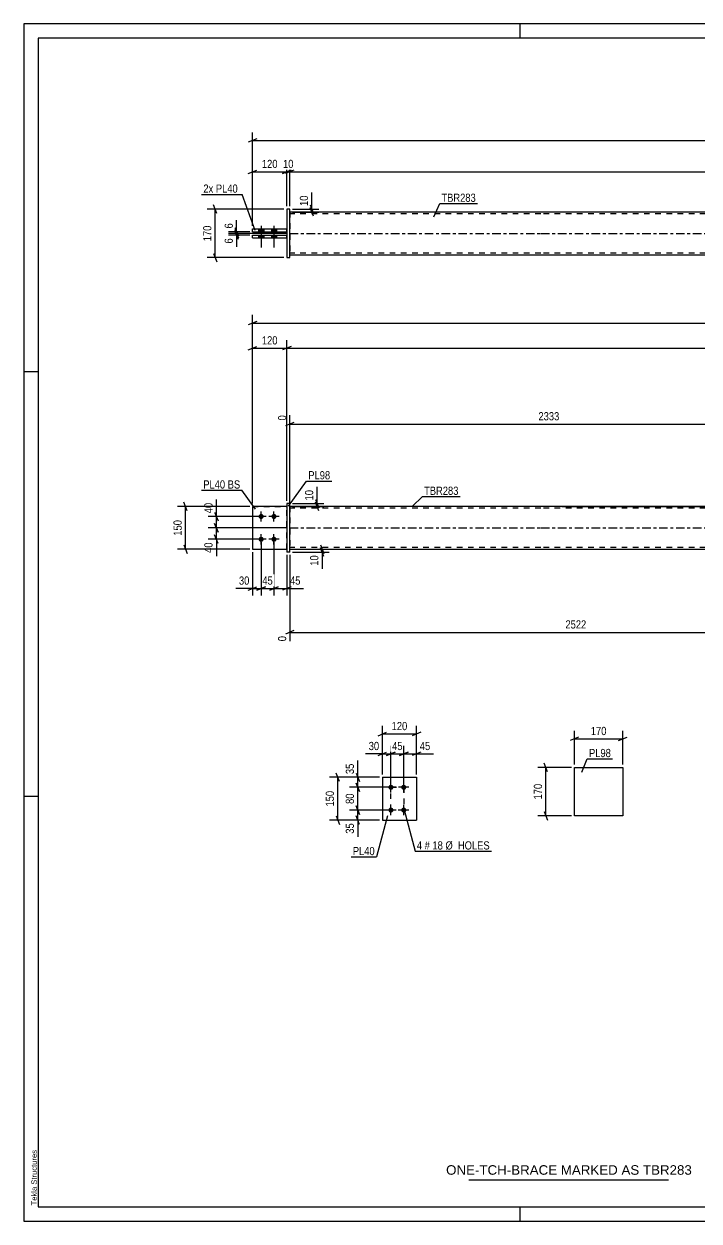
# Model space of a CAD drawing. Header units: millimetres. Extents: x 0 to 594, y 0 to 420.
# Drawn here: x 0 to 236.7, y 0 to 420 of the extents above; entities that cross this region are included whole.
import ezdxf

# ---------------------------------------------------------------- set-up
doc = ezdxf.new("R2010")
doc.units = ezdxf.units.MM
doc.linetypes.add('DXK_LINE_DOT2', pattern=[3.9198, 1.9599, -1.9599])
doc.linetypes.add('DXK_LINE_DOT3', pattern=[5.9187, 2.979, -0.9799, 0.9799, -0.9799])
doc.styles.add('Arial', font='ARIAL.TTF', dxfattribs={"height": 0.2})
doc.styles.add('Arial Narrow', font='ARIALN.TTF', dxfattribs={"height": 0.2})

# ---------------------------------------------------------------- blocks, each defined once
blk = doc.blocks.new('Unknown-580575777-1131')
at = {"color": 5, "linetype": 'Continuous'}
for p, q in [((594, 420), (0, 420)), ((0, 420), (0, 0)), ((174, 415), (174, 420)), ((589, 415), (5, 415)), ((5, 415), (5, 5)), ((5, 298), (0, 298)), ((5, 149), (0, 149)), ((5, 5), (589, 5)), ((174, 0), (174, 5)), ((0, 0), (594, 0))]:
    blk.add_line(p, q, dxfattribs=at)
at = {"color": 174, "linetype": 'Continuous', "style": 'Arial'}
blk.add_text('Tekla Structures', height=1.9102, rotation=90, dxfattribs=at).set_placement((4.5, 5.5))
blk = doc.blocks.new('Bolt-580575777-2195 - 2156')
at = {"linetype": 'Continuous'}
for points in [[(128.65, 151.28, -1), (128.65, 153.08, -1)], [(133.15, 151.28, -1), (133.15, 153.08, -1)], [(128.65, 143.28, -1), (128.65, 145.08, -1)], [(133.15, 143.28, -1), (133.15, 145.08, -1)]]:
    blk.add_hatch(color=1, dxfattribs=at).paths.add_polyline_path(points)
at = {"color": 1, "linetype": 'Continuous'}
for p, q in [((130.45, 152.18), (126.85, 152.18)), ((128.65, 150.38), (128.65, 153.98)), ((134.95, 152.18), (131.35, 152.18)), ((133.15, 150.38), (133.15, 153.98)), ((130.45, 144.18), (126.85, 144.18)), ((128.65, 142.38), (128.65, 145.98)), ((134.95, 144.18), (131.35, 144.18)), ((133.15, 142.38), (133.15, 145.98))]:
    blk.add_line(p, q, dxfattribs=at)
blk = doc.blocks.new('Part-580575777-2162 - 2156')
at = {"color": 2, "linetype": 'Continuous'}
for p, q in [((125.65, 155.68), (125.65, 140.68)), ((125.65, 155.68), (137.65, 155.68)), ((137.65, 155.68), (137.65, 140.68)), ((125.65, 140.68), (137.65, 140.68))]:
    blk.add_line(p, q, dxfattribs=at)
blk = doc.blocks.new('Bolt-580575777-1683 - 1678')
at = {"linetype": 'Continuous'}
for points in [[(83.15, 246.3, -1), (83.15, 248.1, -1)], [(87.65, 246.3, -1), (87.65, 248.1, -1)], [(83.15, 238.3, -1), (83.15, 240.1, -1)], [(87.65, 238.3, -1), (87.65, 240.1, -1)]]:
    blk.add_hatch(color=1, dxfattribs=at).paths.add_polyline_path(points)
at = {"color": 1, "linetype": 'Continuous'}
for p, q in [((83.15, 245.4), (83.15, 249)), ((87.65, 245.4), (87.65, 249)), ((84.95, 247.2), (81.35, 247.2)), ((89.45, 247.2), (85.85, 247.2)), ((83.15, 237.4), (83.15, 241)), ((87.65, 237.4), (87.65, 241)), ((84.95, 239.2), (81.35, 239.2)), ((89.45, 239.2), (85.85, 239.2))]:
    blk.add_line(p, q, dxfattribs=at)
blk = doc.blocks.new('Part-580575777-1694 - 1678')
at = {"color": 2, "linetype": 'Continuous'}
for p, q in [((93.15, 251.7), (92.15, 251.7)), ((92.15, 251.7), (92.15, 234.7)), ((93.15, 234.7), (93.15, 251.7)), ((93.15, 234.7), (92.15, 234.7))]:
    blk.add_line(p, q, dxfattribs=at)
blk = doc.blocks.new('Part-580575777-1699 - 1678')
at = {"color": 7, "linetype": 'DXK_LINE_DOT2'}
for p, q in [((80.15, 250.7), (80.15, 235.7)), ((80.15, 250.7), (92.15, 250.7)), ((92.15, 250.7), (92.15, 235.7)), ((80.15, 235.7), (92.15, 235.7))]:
    blk.add_line(p, q, dxfattribs=at)
blk = doc.blocks.new('Part-580575777-1704 - 1678')
at = {"color": 2, "linetype": 'Continuous'}
for p, q in [((92.15, 250.7), (80.15, 250.7)), ((80.15, 250.7), (80.15, 235.7)), ((80.15, 235.7), (92.15, 235.7))]:
    blk.add_line(p, q, dxfattribs=at)
at = {"color": 7, "linetype": 'DXK_LINE_DOT2'}
blk.add_line((92.15, 235.7), (92.15, 250.7), dxfattribs=at)
blk = doc.blocks.new('Part-580575777-1720 - 1678')
at = {"linetype": 'Continuous'}
blk.add_hatch(color=2, dxfattribs=at).paths.add_polyline_path([(473.44, 235.7), (472.64, 237.1), (474.24, 237.1)])
at = {"color": 2, "linetype": 'Continuous'}
for p, q in [((181.15, 250.7), (93.15, 250.7)), ((415.34, 250.7), (181.25, 250.7)), ((503.44, 250.7), (415.44, 250.7)), ((93.15, 235.7), (181.15, 235.7)), ((181.25, 235.7), (415.34, 235.7)), ((415.44, 235.7), (503.44, 235.7)), ((473.44, 235.7), (472.64, 237.1)), ((472.64, 237.1), (474.24, 237.1)), ((474.24, 237.1), (473.44, 235.7))]:
    blk.add_line(p, q, dxfattribs=at)
at = {"color": 7, "linetype": 'DXK_LINE_DOT2'}
for p, q in [((93.15, 250.7), (93.15, 235.7)), ((181.15, 250.1), (93.15, 250.1)), ((415.34, 250.1), (181.25, 250.1)), ((278.34, 250.7), (278.34, 250.1)), ((303.49, 250.7), (303.49, 250.1)), ((503.44, 250.1), (415.44, 250.1)), ((503.44, 250.7), (503.44, 235.7)), ((181.15, 236.3), (93.15, 236.3)), ((415.34, 236.3), (181.25, 236.3)), ((293.09, 235.7), (293.09, 236.3)), ((318.25, 235.7), (318.25, 236.3)), ((503.44, 236.3), (415.44, 236.3))]:
    blk.add_line(p, q, dxfattribs=at)
at = {"color": 7, "linetype": 'DXK_LINE_DOT3'}
for p, q in [((93.15, 243.2), (181.15, 243.2)), ((181.25, 243.2), (415.34, 243.2)), ((415.44, 243.2), (503.44, 243.2))]:
    blk.add_line(p, q, dxfattribs=at)
at = {"color": 2, "linetype": 'Continuous'}
blk.add_circle((473.44, 236.6), 1, dxfattribs=at)
blk = doc.blocks.new('Bolt-580575777-1471 - 1368')
at = {"linetype": 'Continuous'}
for points in [[(82.25, 347.11), (84.05, 347.11), (84.05, 348.11), (82.25, 348.11)], [(82.25, 347.11), (84.05, 347.11), (84.05, 348.11), (82.25, 348.11)], [(82.25, 344.91), (84.05, 344.91), (84.05, 345.91), (82.25, 345.91)], [(82.25, 344.91), (84.05, 344.91), (84.05, 345.91), (82.25, 345.91)], [(86.75, 347.11), (88.55, 347.11), (88.55, 348.11), (86.75, 348.11)], [(86.75, 347.11), (88.55, 347.11), (88.55, 348.11), (86.75, 348.11)], [(86.75, 344.91), (88.55, 344.91), (88.55, 345.91), (86.75, 345.91)], [(86.75, 344.91), (88.55, 344.91), (88.55, 345.91), (86.75, 345.91)]]:
    blk.add_hatch(color=1, dxfattribs=at).paths.add_polyline_path(points)
at = {"color": 1, "linetype": 'Continuous'}
for p, q in [((83.15, 349.11), (83.15, 341.61)), ((83.15, 349.11), (83.15, 341.61)), ((87.65, 349.11), (87.65, 341.61)), ((87.65, 349.11), (87.65, 341.61)), ((82.25, 348.11), (82.25, 347.11)), ((82.25, 348.11), (82.25, 347.11)), ((82.25, 345.91), (82.25, 344.91)), ((82.25, 345.91), (82.25, 344.91)), ((84.05, 348.11), (84.05, 347.11)), ((84.05, 348.11), (84.05, 347.11)), ((84.05, 345.91), (84.05, 344.91)), ((84.05, 345.91), (84.05, 344.91)), ((86.75, 348.11), (86.75, 347.11)), ((86.75, 348.11), (86.75, 347.11)), ((86.75, 345.91), (86.75, 344.91)), ((86.75, 345.91), (86.75, 344.91)), ((88.55, 348.11), (88.55, 347.11)), ((88.55, 348.11), (88.55, 347.11)), ((88.55, 345.91), (88.55, 344.91)), ((88.55, 345.91), (88.55, 344.91))]:
    blk.add_line(p, q, dxfattribs=at)
blk = doc.blocks.new('Part-580575777-1416 - 1368')
at = {"linetype": 'Continuous'}
blk.add_hatch(color=2, dxfattribs=at).paths.add_polyline_path([(473.44, 346.51), (472.64, 347.91), (474.24, 347.91)])
at = {"color": 2, "linetype": 'Continuous'}
for p, q in [((181.15, 354.01), (93.15, 354.01)), ((415.34, 354.01), (181.25, 354.01)), ((503.44, 354.01), (415.44, 354.01)), ((278.34, 347.11), (278.34, 347.21)), ((278.34, 347.21), (303.49, 347.21)), ((278.34, 345.81), (278.34, 345.91)), ((303.49, 345.81), (278.34, 345.81)), ((293.09, 347.11), (293.09, 347.21)), ((293.09, 345.81), (293.09, 345.91)), ((303.49, 347.21), (303.49, 345.81)), ((473.44, 346.51), (472.64, 347.91)), ((472.64, 347.91), (474.24, 347.91)), ((474.24, 347.91), (473.44, 346.51)), ((93.15, 339.01), (181.15, 339.01)), ((181.25, 339.01), (415.34, 339.01)), ((415.44, 339.01), (503.44, 339.01))]:
    blk.add_line(p, q, dxfattribs=at)
at = {"color": 7, "linetype": 'DXK_LINE_DOT2'}
for p, q in [((93.15, 354.01), (93.15, 339.01)), ((181.15, 353.41), (93.15, 353.41)), ((415.34, 353.41), (181.25, 353.41)), ((503.44, 353.41), (415.44, 353.41)), ((503.44, 354.01), (503.44, 339.01)), ((278.34, 347.21), (278.34, 345.91)), ((293.09, 347.21), (293.09, 345.91)), ((303.49, 347.21), (318.25, 347.21)), ((318.25, 345.81), (303.49, 345.81)), ((318.25, 347.21), (318.25, 345.81)), ((181.15, 339.61), (93.15, 339.61)), ((415.34, 339.61), (181.25, 339.61)), ((503.44, 339.61), (415.44, 339.61))]:
    blk.add_line(p, q, dxfattribs=at)
at = {"color": 7, "linetype": 'DXK_LINE_DOT3'}
for p, q in [((93.15, 346.51), (181.15, 346.51)), ((181.25, 346.51), (415.34, 346.51)), ((415.44, 346.51), (503.44, 346.51))]:
    blk.add_line(p, q, dxfattribs=at)
at = {"color": 2, "linetype": 'Continuous'}
blk.add_circle((473.44, 347.41), 1, dxfattribs=at)
blk = doc.blocks.new('Part-580575777-1449 - 1368')
at = {"color": 2, "linetype": 'Continuous'}
for p, q in [((80.15, 344.91), (80.15, 345.91)), ((80.15, 345.91), (92.15, 345.91)), ((80.15, 344.91), (92.15, 344.91))]:
    blk.add_line(p, q, dxfattribs=at)
at = {"color": 7, "linetype": 'DXK_LINE_DOT2'}
blk.add_line((92.15, 344.91), (92.15, 345.91), dxfattribs=at)
blk = doc.blocks.new('Part-580575777-1454 - 1368')
at = {"color": 2, "linetype": 'Continuous'}
for p, q in [((80.15, 347.11), (80.15, 348.11)), ((80.15, 348.11), (92.15, 348.11)), ((80.15, 347.11), (92.15, 347.11))]:
    blk.add_line(p, q, dxfattribs=at)
at = {"color": 7, "linetype": 'DXK_LINE_DOT2'}
blk.add_line((92.15, 347.11), (92.15, 348.11), dxfattribs=at)
blk = doc.blocks.new('Part-580575777-1455 - 1368')
at = {"color": 2, "linetype": 'Continuous'}
for p, q in [((93.15, 355.01), (92.15, 355.01)), ((92.15, 355.01), (92.15, 338.01)), ((93.15, 338.01), (93.15, 355.01)), ((92.15, 338.01), (93.15, 338.01))]:
    blk.add_line(p, q, dxfattribs=at)
blk = doc.blocks.new('Part-580575777-2399 - 2393')
at = {"color": 2, "linetype": 'Continuous'}
for p, q in [((192.96, 159.16), (209.96, 159.16)), ((192.96, 142.16), (192.96, 159.16)), ((209.96, 159.16), (209.96, 142.16)), ((209.96, 142.16), (192.96, 142.16))]:
    blk.add_line(p, q, dxfattribs=at)
blk = doc.blocks.new('Rectangle-580575777-2379 - 2156')
at = {"color": 1, "linetype": 'DXK_LINE_DOT2'}
blk.add_lwpolyline([(128.65, 152.18), (133.15, 152.18), (133.15, 144.18), (128.65, 144.18), (128.65, 152.18)], close=True, dxfattribs=at)
blk = doc.blocks.new('StraightDimension-580575777-2295 - 2156')
at = {"color": 7, "linetype": 'Continuous'}
for p, q in [((124.65, 155.68), (114.17, 155.68)), ((116.42, 157.18), (117.62, 154.18)), ((117.02, 152.18), (117.02, 155.68)), ((127.65, 152.18), (114.17, 152.18)), ((117.62, 150.68), (116.42, 153.68))]:
    blk.add_line(p, q, dxfattribs=at)
at = {"color": 0}
blk.add_wipeout([(116.27, 161.06), (112.07, 161.06), (112.07, 156.21), (116.27, 156.21)], dxfattribs=at)
at = {"color": 7, "linetype": 'Continuous'}
blk.add_line((117.02, 155.68), (117.02, 161.59), dxfattribs=at)
blk.add_line((117.02, 155.68), (117.02, 161.59), dxfattribs=at)
at = {"color": 3, "style": 'Arial Narrow'}
blk.add_text('35', height=2.863, rotation=90.0002, dxfattribs=at).set_placement((115.67, 156.81))
blk = doc.blocks.new('StraightDimension-580575777-2272 - 2156')
at = {"color": 7, "linetype": 'Continuous'}
for p, q in [((127.65, 144.18), (114.17, 144.18)), ((116.42, 145.68), (117.62, 142.68)), ((117.02, 140.68), (117.02, 144.18)), ((124.65, 140.68), (114.17, 140.68)), ((117.62, 139.18), (116.42, 142.18))]:
    blk.add_line(p, q, dxfattribs=at)
at = {"color": 0}
blk.add_wipeout([(116.27, 140.16), (112.07, 140.16), (112.07, 135.3), (116.27, 135.3)], dxfattribs=at)
at = {"color": 7, "linetype": 'Continuous'}
blk.add_line((117.02, 140.68), (117.02, 134.77), dxfattribs=at)
blk.add_line((117.02, 140.68), (117.02, 134.77), dxfattribs=at)
at = {"color": 3, "style": 'Arial Narrow'}
blk.add_text('35', height=2.863, rotation=90.0002, dxfattribs=at).set_placement((115.67, 135.9))
blk = doc.blocks.new('StraightDimension-580575777-2285 - 2156')
at = {"color": 7, "linetype": 'Continuous'}
for p, q in [((127.65, 152.18), (114.17, 152.18)), ((116.42, 153.68), (117.62, 150.68)), ((117.02, 144.18), (117.02, 152.18)), ((127.65, 144.18), (114.17, 144.18)), ((117.62, 142.68), (116.42, 145.68))]:
    blk.add_line(p, q, dxfattribs=at)
at = {"color": 0}
blk.add_wipeout([(116.27, 150.61), (112.07, 150.61), (112.07, 145.75), (116.27, 145.75)], dxfattribs=at)
at = {"color": 3, "style": 'Arial Narrow'}
blk.add_text('80', height=2.863, rotation=90.0002, dxfattribs=at).set_placement((115.67, 146.35))
blk = doc.blocks.new('StraightDimension-580575777-2309 - 2156')
at = {"color": 7, "linetype": 'Continuous'}
for p, q in [((124.65, 155.68), (107.17, 155.68)), ((110.62, 154.18), (109.42, 157.18)), ((110.02, 140.68), (110.02, 155.68)), ((124.65, 140.68), (107.17, 140.68)), ((109.42, 142.18), (110.62, 139.18))]:
    blk.add_line(p, q, dxfattribs=at)
at = {"color": 0}
blk.add_wipeout([(109.27, 151.52), (105.07, 151.52), (105.07, 144.84), (109.27, 144.84)], dxfattribs=at)
at = {"color": 3, "style": 'Arial Narrow'}
blk.add_text('150', height=2.863, rotation=90.0002, dxfattribs=at).set_placement((108.67, 145.44))
blk = doc.blocks.new('StraightDimension-580575777-2326 - 2156')
at = {"color": 7, "linetype": 'Continuous'}
for p, q in [((124.15, 163.29), (127.15, 164.49)), ((125.65, 156.68), (125.65, 166.74)), ((125.65, 163.89), (128.65, 163.89)), ((130.15, 164.49), (127.15, 163.29)), ((128.65, 153.18), (128.65, 166.74))]:
    blk.add_line(p, q, dxfattribs=at)
at = {"color": 0}
blk.add_wipeout([(125.12, 164.64), (125.12, 168.84), (120.26, 168.84), (120.26, 164.64)], dxfattribs=at)
at = {"color": 7, "linetype": 'Continuous'}
blk.add_line((125.65, 163.89), (119.74, 163.89), dxfattribs=at)
blk.add_line((125.65, 163.89), (119.74, 163.89), dxfattribs=at)
at = {"color": 3, "style": 'Arial Narrow'}
blk.add_text('30', height=2.863, dxfattribs=at).set_placement((120.86, 165.24))
blk = doc.blocks.new('StraightDimension-580575777-2339 - 2156')
at = {"color": 7, "linetype": 'Continuous'}
for p, q in [((127.15, 163.29), (130.15, 164.49)), ((128.65, 153.18), (128.65, 166.74)), ((128.65, 163.89), (133.15, 163.89)), ((134.65, 164.49), (131.65, 163.29)), ((133.15, 153.18), (133.15, 166.74))]:
    blk.add_line(p, q, dxfattribs=at)
at = {"color": 0}
blk.add_wipeout([(133.32, 164.64), (133.32, 168.84), (128.47, 168.84), (128.47, 164.64)], dxfattribs=at)
at = {"color": 3, "style": 'Arial Narrow'}
blk.add_text('45', height=2.863, dxfattribs=at).set_placement((129.07, 165.24))
blk = doc.blocks.new('StraightDimension-580575777-2349 - 2156')
at = {"color": 7, "linetype": 'Continuous'}
for p, q in [((131.65, 163.29), (134.65, 164.49)), ((133.15, 153.18), (133.15, 166.74)), ((133.15, 163.89), (137.65, 163.89)), ((139.15, 164.49), (136.15, 163.29)), ((137.65, 156.68), (137.65, 166.74))]:
    blk.add_line(p, q, dxfattribs=at)
at = {"color": 0}
blk.add_wipeout([(143.03, 164.64), (143.03, 168.84), (138.17, 168.84), (138.17, 164.64)], dxfattribs=at)
at = {"color": 7, "linetype": 'Continuous'}
blk.add_line((137.65, 163.89), (143.55, 163.89), dxfattribs=at)
blk.add_line((137.65, 163.89), (143.55, 163.89), dxfattribs=at)
at = {"color": 3, "style": 'Arial Narrow'}
blk.add_text('45', height=2.863, dxfattribs=at).set_placement((138.77, 165.24))
blk = doc.blocks.new('StraightDimension-580575777-2363 - 2156')
at = {"color": 7, "linetype": 'Continuous'}
for p, q in [((125.65, 156.68), (125.65, 173.74)), ((137.65, 156.68), (137.65, 173.74)), ((124.15, 170.29), (127.15, 171.49)), ((125.65, 170.89), (137.65, 170.89)), ((139.15, 171.49), (136.15, 170.29))]:
    blk.add_line(p, q, dxfattribs=at)
at = {"color": 0}
blk.add_wipeout([(134.99, 171.64), (134.99, 175.84), (128.3, 175.84), (128.3, 171.64)], dxfattribs=at)
at = {"color": 3, "style": 'Arial Narrow'}
blk.add_text('120', height=2.863, dxfattribs=at).set_placement((128.9, 172.24))
blk = doc.blocks.new('StraightDimension-580575777-1909 - 1678')
at = {"color": 7, "linetype": 'Continuous'}
for p, q in [((66.85, 248.7), (68.05, 245.7)), ((82.15, 247.2), (64.6, 247.2)), ((68.05, 241.7), (66.85, 244.7)), ((67.45, 243.2), (67.45, 247.2)), ((92.15, 243.2), (64.6, 243.2))]:
    blk.add_line(p, q, dxfattribs=at)
at = {"color": 0}
blk.add_wipeout([(66.7, 252.58), (62.5, 252.58), (62.5, 247.73), (66.7, 247.73)], dxfattribs=at)
at = {"color": 7, "linetype": 'Continuous'}
blk.add_line((67.45, 247.2), (67.45, 253.11), dxfattribs=at)
blk.add_line((67.45, 247.2), (67.45, 253.11), dxfattribs=at)
at = {"color": 3, "style": 'Arial Narrow'}
blk.add_text('40', height=2.863, rotation=90.0002, dxfattribs=at).set_placement((66.1, 248.33))
blk = doc.blocks.new('StraightDimension-580575777-1736 - 1678')
at = {"color": 7, "linetype": 'Continuous'}
for p, q in [((81.65, 315.66), (78.65, 314.46)), ((80.15, 251.7), (80.15, 317.91)), ((80.15, 315.06), (516.44, 315.06)), ((514.94, 314.46), (517.94, 315.66)), ((516.44, 251.7), (516.44, 317.91))]:
    blk.add_line(p, q, dxfattribs=at)
at = {"color": 0}
blk.add_wipeout([(302.55, 315.81), (302.55, 320.01), (294.04, 320.01), (294.04, 315.81)], dxfattribs=at)
at = {"color": 3, "style": 'Arial Narrow'}
blk.add_text('5827', height=2.863, dxfattribs=at).set_placement((294.64, 316.41))
blk = doc.blocks.new('StraightDimension-580575777-1750 - 1678')
at = {"color": 7, "linetype": 'Continuous'}
for p, q in [((274.9, 261.44), (274.9, 292.71)), ((93.15, 251.7), (93.15, 282.72)), ((94.65, 280.19), (91.65, 278.99)), ((93.15, 279.59), (274.9, 279.59)), ((273.4, 278.99), (276.4, 280.19))]:
    blk.add_line(p, q, dxfattribs=at)
at = {"color": 0, "linetype": 'Continuous'}
for points in [[(274.3, 293.31), (270.1, 293.31), (270.1, 284.79), (274.3, 284.79)], [(92.55, 283.32), (88.35, 283.32), (88.35, 280.29), (92.55, 280.29)]]:
    blk.add_wipeout(points, dxfattribs=at)
at = {"color": 0}
blk.add_wipeout([(188.28, 280.34), (188.28, 284.54), (179.77, 284.54), (179.77, 280.34)], dxfattribs=at)
at = {"color": 3, "linetype": 'Continuous', "style": 'Arial Narrow'}
for s, height, p in [('2333', 2.863, (273.7, 285.39)), ('0', 2.86, (91.95, 280.89))]:
    blk.add_text(s, height=height, rotation=90.0002, dxfattribs=at).set_placement(p)
at = {"color": 3, "style": 'Arial Narrow'}
blk.add_text('2333', height=2.863, dxfattribs=at).set_placement((180.37, 280.94))
blk = doc.blocks.new('StraightDimension-580575777-2047 - 1678')
at = {"color": 7, "linetype": 'Continuous'}
for p, q in [((93.65, 306.81), (90.65, 305.61)), ((92.15, 252.7), (92.15, 309.06)), ((501.94, 305.61), (504.94, 306.81)), ((503.44, 252.7), (503.44, 309.06)), ((92.15, 306.21), (503.44, 306.21))]:
    blk.add_line(p, q, dxfattribs=at)
at = {"color": 0}
blk.add_wipeout([(302.05, 306.96), (302.05, 311.16), (293.54, 311.16), (293.54, 306.96)], dxfattribs=at)
at = {"color": 3, "style": 'Arial Narrow'}
blk.add_text('5577', height=2.863, dxfattribs=at).set_placement((294.14, 307.56))
blk = doc.blocks.new('StraightDimension-580575777-1813 - 1678')
at = {"color": 7, "linetype": 'Continuous'}
for p, q in [((87.65, 238.2), (87.65, 219.53)), ((92.15, 233.7), (92.15, 219.53)), ((86.15, 221.33), (89.15, 222.53)), ((87.65, 221.93), (92.15, 221.93)), ((93.65, 222.53), (90.65, 221.33))]:
    blk.add_line(p, q, dxfattribs=at)
at = {"color": 0}
blk.add_wipeout([(97.53, 222.68), (97.53, 226.88), (92.67, 226.88), (92.67, 222.68)], dxfattribs=at)
at = {"color": 7, "linetype": 'Continuous'}
blk.add_line((92.15, 221.93), (98.05, 221.93), dxfattribs=at)
blk.add_line((92.15, 221.93), (98.05, 221.93), dxfattribs=at)
at = {"color": 3, "style": 'Arial Narrow'}
blk.add_text('45', height=2.863, dxfattribs=at).set_placement((93.27, 223.28))
blk = doc.blocks.new('StraightDimension-580575777-1820 - 1678')
at = {"color": 7, "linetype": 'Continuous'}
for p, q in [((83.15, 238.2), (83.15, 219.53)), ((87.65, 238.2), (87.65, 219.53)), ((81.65, 221.33), (84.65, 222.53)), ((83.15, 221.93), (87.65, 221.93)), ((89.15, 222.53), (86.15, 221.33))]:
    blk.add_line(p, q, dxfattribs=at)
at = {"color": 0}
blk.add_wipeout([(87.83, 222.68), (87.83, 226.88), (82.97, 226.88), (82.97, 222.68)], dxfattribs=at)
at = {"color": 3, "style": 'Arial Narrow'}
blk.add_text('45', height=2.863, dxfattribs=at).set_placement((83.57, 223.28))
blk = doc.blocks.new('StraightDimension-580575777-1891 - 1678')
at = {"color": 7, "linetype": 'Continuous'}
for p, q in [((94.15, 235.7), (106.95, 235.7)), ((103.95, 237.2), (105.15, 234.2)), ((105.15, 233.2), (103.95, 236.2)), ((104.55, 234.7), (104.55, 235.7)), ((94.15, 234.7), (106.95, 234.7))]:
    blk.add_line(p, q, dxfattribs=at)
at = {"color": 0}
blk.add_wipeout([(103.8, 234.18), (99.6, 234.18), (99.6, 229.32), (103.8, 229.32)], dxfattribs=at)
at = {"color": 7, "linetype": 'Continuous'}
blk.add_line((104.55, 234.7), (104.55, 228.79), dxfattribs=at)
blk.add_line((104.55, 234.7), (104.55, 228.79), dxfattribs=at)
at = {"color": 3, "style": 'Arial Narrow'}
blk.add_text('10', height=2.863, rotation=90.0002, dxfattribs=at).set_placement((103.2, 229.92))
blk = doc.blocks.new('StraightDimension-580575777-1827 - 1678')
at = {"color": 7, "linetype": 'Continuous'}
for p, q in [((83.15, 238.2), (83.15, 219.53)), ((80.15, 234.7), (80.15, 219.53)), ((78.65, 221.33), (81.65, 222.53)), ((80.15, 221.93), (83.15, 221.93)), ((84.65, 222.53), (81.65, 221.33))]:
    blk.add_line(p, q, dxfattribs=at)
at = {"color": 0}
blk.add_wipeout([(79.62, 222.68), (79.62, 226.88), (74.77, 226.88), (74.77, 222.68)], dxfattribs=at)
at = {"color": 7, "linetype": 'Continuous'}
blk.add_line((80.15, 221.93), (74.24, 221.93), dxfattribs=at)
blk.add_line((80.15, 221.93), (74.24, 221.93), dxfattribs=at)
at = {"color": 3, "style": 'Arial Narrow'}
blk.add_text('30', height=2.863, dxfattribs=at).set_placement((75.37, 223.28))
blk = doc.blocks.new('StraightDimension-580575777-1838 - 1678')
at = {"color": 7, "linetype": 'Continuous'}
for p, q in [((93.15, 233.7), (93.15, 203.42)), ((293.81, 234.7), (293.81, 197.94)), ((94.65, 207.15), (91.65, 205.95)), ((93.15, 206.55), (293.81, 206.55)), ((292.31, 205.95), (295.31, 207.15))]:
    blk.add_line(p, q, dxfattribs=at)
at = {"color": 0}
blk.add_wipeout([(197.73, 207.3), (197.73, 211.5), (189.22, 211.5), (189.22, 207.3)], dxfattribs=at)
at = {"color": 0, "linetype": 'Continuous'}
for points in [[(92.55, 205.85), (88.35, 205.85), (88.35, 202.82), (92.55, 202.82)], [(293.21, 205.85), (289.01, 205.85), (289.01, 197.34), (293.21, 197.34)]]:
    blk.add_wipeout(points, dxfattribs=at)
at = {"color": 3, "style": 'Arial Narrow'}
blk.add_text('2522', height=2.863, dxfattribs=at).set_placement((189.82, 207.9))
at = {"color": 3, "linetype": 'Continuous', "style": 'Arial Narrow'}
for s, height, p in [('0', 2.86, (91.95, 203.42)), ('2522', 2.863, (292.61, 197.94))]:
    blk.add_text(s, height=height, rotation=90.0002, dxfattribs=at).set_placement(p)
blk = doc.blocks.new('StraightDimension-580575777-1900 - 1678')
at = {"color": 7, "linetype": 'Continuous'}
for p, q in [((102.15, 253.2), (103.35, 250.2)), ((103.35, 249.2), (102.15, 252.2)), ((94.15, 251.7), (105.15, 251.7)), ((94.15, 250.7), (105.15, 250.7)), ((102.75, 250.7), (102.75, 251.7))]:
    blk.add_line(p, q, dxfattribs=at)
at = {"color": 0}
blk.add_wipeout([(102, 257.08), (97.8, 257.08), (97.8, 252.23), (102, 252.23)], dxfattribs=at)
at = {"color": 7, "linetype": 'Continuous'}
blk.add_line((102.75, 251.7), (102.75, 257.61), dxfattribs=at)
blk.add_line((102.75, 251.7), (102.75, 257.61), dxfattribs=at)
at = {"color": 3, "style": 'Arial Narrow'}
blk.add_text('10', height=2.863, rotation=90.0002, dxfattribs=at).set_placement((101.4, 252.83))
blk = doc.blocks.new('StraightDimension-580575777-1922 - 1678')
at = {"color": 7, "linetype": 'Continuous'}
for p, q in [((66.85, 244.7), (68.05, 241.7)), ((92.15, 243.2), (64.6, 243.2)), ((68.05, 237.7), (66.85, 240.7)), ((67.45, 239.2), (67.45, 243.2)), ((82.15, 239.2), (64.6, 239.2))]:
    blk.add_line(p, q, dxfattribs=at)
at = {"color": 0}
blk.add_wipeout([(66.7, 238.68), (62.5, 238.68), (62.5, 233.82), (66.7, 233.82)], dxfattribs=at)
at = {"color": 7, "linetype": 'Continuous'}
blk.add_line((67.45, 239.2), (67.45, 233.29), dxfattribs=at)
blk.add_line((67.45, 239.2), (67.45, 233.29), dxfattribs=at)
at = {"color": 3, "style": 'Arial Narrow'}
blk.add_text('40', height=2.863, rotation=90.0002, dxfattribs=at).set_placement((66.1, 234.42))
blk = doc.blocks.new('StraightDimension-580575777-1979 - 1678')
at = {"color": 7, "linetype": 'Continuous'}
for p, q in [((57.25, 249.2), (56.05, 252.2)), ((79.15, 250.7), (53.8, 250.7)), ((56.65, 235.7), (56.65, 250.7)), ((79.15, 235.7), (53.8, 235.7)), ((56.05, 237.2), (57.25, 234.2))]:
    blk.add_line(p, q, dxfattribs=at)
at = {"color": 0}
blk.add_wipeout([(55.9, 246.54), (51.7, 246.54), (51.7, 239.86), (55.9, 239.86)], dxfattribs=at)
at = {"color": 3, "style": 'Arial Narrow'}
blk.add_text('150', height=2.863, rotation=90.0002, dxfattribs=at).set_placement((55.3, 240.46))
blk = doc.blocks.new('StraightDimension-580575777-2052 - 1678')
at = {"color": 7, "linetype": 'Continuous'}
for p, q in [((78.65, 305.61), (81.65, 306.81)), ((80.15, 251.7), (80.15, 309.06)), ((93.65, 306.81), (90.65, 305.61)), ((92.15, 252.7), (92.15, 309.06)), ((80.15, 306.21), (92.15, 306.21))]:
    blk.add_line(p, q, dxfattribs=at)
at = {"color": 0}
blk.add_wipeout([(89.49, 306.96), (89.49, 311.16), (82.81, 311.16), (82.81, 306.96)], dxfattribs=at)
at = {"color": 3, "style": 'Arial Narrow'}
blk.add_text('120', height=2.863, dxfattribs=at).set_placement((83.41, 307.56))
blk = doc.blocks.new('StraightDimension-580575777-3460 - 1678')
at = {"color": 7, "linetype": 'Continuous'}
for p, q in [((273.9, 260.44), (258.85, 260.44)), ((261.1, 261.94), (262.3, 258.94)), ((261.7, 250.7), (261.7, 260.44)), ((262.3, 249.2), (261.1, 252.2)), ((188.56, 250.7), (264.1, 250.7))]:
    blk.add_line(p, q, dxfattribs=at)
at = {"color": 0}
blk.add_wipeout([(260.95, 258), (256.75, 258), (256.75, 253.14), (260.95, 253.14)], dxfattribs=at)
at = {"color": 3, "style": 'Arial Narrow'}
blk.add_text('97', height=2.863, rotation=90.0002, dxfattribs=at).set_placement((260.35, 253.74))
blk = doc.blocks.new('StraightDimension-580575777-1476 - 1368')
at = {"color": 7, "linetype": 'Continuous'}
for p, q in [((94.15, 355.01), (103.33, 355.01)), ((94.15, 354.01), (103.33, 354.01)), ((100.33, 356.51), (101.53, 353.51)), ((101.53, 352.51), (100.33, 355.51)), ((100.93, 354.01), (100.93, 355.01))]:
    blk.add_line(p, q, dxfattribs=at)
at = {"color": 0}
blk.add_wipeout([(100.18, 360.4), (95.98, 360.4), (95.98, 355.54), (100.18, 355.54)], dxfattribs=at)
at = {"color": 7, "linetype": 'Continuous'}
blk.add_line((100.93, 355.01), (100.93, 360.92), dxfattribs=at)
blk.add_line((100.93, 355.01), (100.93, 360.92), dxfattribs=at)
at = {"color": 3, "style": 'Arial Narrow'}
blk.add_text('10', height=2.863, rotation=90.0002, dxfattribs=at).set_placement((99.58, 356.14))
blk = doc.blocks.new('StraightDimension-580575777-1530 - 1368')
at = {"color": 7, "linetype": 'Continuous'}
for p, q in [((91.15, 355.01), (64.2, 355.01)), ((67.65, 353.51), (66.45, 356.51)), ((67.05, 338.01), (67.05, 355.01)), ((91.15, 338.01), (64.2, 338.01)), ((66.45, 339.51), (67.65, 336.51))]:
    blk.add_line(p, q, dxfattribs=at)
at = {"color": 0}
blk.add_wipeout([(66.3, 349.86), (62.1, 349.86), (62.1, 343.17), (66.3, 343.17)], dxfattribs=at)
at = {"color": 3, "style": 'Arial Narrow'}
blk.add_text('170', height=2.863, rotation=90.0002, dxfattribs=at).set_placement((65.7, 343.77))
blk = doc.blocks.new('StraightDimension-580575777-1494 - 1368')
at = {"color": 7, "linetype": 'Continuous'}
for p, q in [((92.15, 346.51), (71.71, 346.51)), ((79.15, 345.91), (71.71, 345.91)), ((73.96, 348.01), (75.16, 345.01)), ((75.16, 344.41), (73.96, 347.41)), ((74.56, 345.91), (74.56, 346.51))]:
    blk.add_line(p, q, dxfattribs=at)
at = {"color": 0}
blk.add_wipeout([(73.81, 345.39), (69.61, 345.39), (69.61, 342.36), (73.81, 342.36)], dxfattribs=at)
at = {"color": 7, "linetype": 'Continuous'}
blk.add_line((74.56, 345.91), (74.56, 341.84), dxfattribs=at)
blk.add_line((74.56, 345.91), (74.56, 341.84), dxfattribs=at)
at = {"color": 3, "style": 'Arial Narrow'}
blk.add_text('6', height=2.86, rotation=90.0002, dxfattribs=at).set_placement((73.21, 342.96))
blk = doc.blocks.new('StraightDimension-580575777-1512 - 1368')
at = {"color": 7, "linetype": 'Continuous'}
for p, q in [((73.96, 348.61), (75.16, 345.61)), ((79.15, 347.11), (71.71, 347.11)), ((92.15, 346.51), (71.71, 346.51)), ((75.16, 345.01), (73.96, 348.01)), ((74.56, 346.51), (74.56, 347.11))]:
    blk.add_line(p, q, dxfattribs=at)
at = {"color": 0}
blk.add_wipeout([(73.81, 350.67), (69.61, 350.67), (69.61, 347.64), (73.81, 347.64)], dxfattribs=at)
at = {"color": 7, "linetype": 'Continuous'}
blk.add_line((74.56, 347.11), (74.56, 351.19), dxfattribs=at)
blk.add_line((74.56, 347.11), (74.56, 351.19), dxfattribs=at)
at = {"color": 3, "style": 'Arial Narrow'}
blk.add_text('6', height=2.86, rotation=90.0002, dxfattribs=at).set_placement((73.21, 348.24))
blk = doc.blocks.new('StraightDimension-580575777-1550 - 1368')
at = {"color": 7, "linetype": 'Continuous'}
for p, q in [((81.65, 379.71), (78.65, 378.51)), ((80.15, 349.11), (80.15, 381.96)), ((80.15, 379.11), (516.44, 379.11)), ((514.94, 378.51), (517.94, 379.71)), ((516.44, 349.11), (516.44, 381.96))]:
    blk.add_line(p, q, dxfattribs=at)
at = {"color": 0}
blk.add_wipeout([(302.55, 379.86), (302.55, 384.06), (294.04, 384.06), (294.04, 379.86)], dxfattribs=at)
at = {"color": 3, "style": 'Arial Narrow'}
blk.add_text('5827', height=2.863, dxfattribs=at).set_placement((294.64, 380.46))
blk = doc.blocks.new('StraightDimension-580575777-1581 - 1368')
at = {"color": 7, "linetype": 'Continuous'}
for p, q in [((93.15, 356.01), (93.15, 370.96)), ((503.44, 356.01), (503.44, 370.96)), ((94.65, 368.71), (91.65, 367.51)), ((93.15, 368.11), (503.44, 368.11)), ((501.94, 367.51), (504.94, 368.71))]:
    blk.add_line(p, q, dxfattribs=at)
at = {"color": 0}
blk.add_wipeout([(302.55, 368.86), (302.55, 373.06), (294.04, 373.06), (294.04, 368.86)], dxfattribs=at)
at = {"color": 3, "style": 'Arial Narrow'}
blk.add_text('5567', height=2.863, dxfattribs=at).set_placement((294.64, 369.46))
blk = doc.blocks.new('StraightDimension-580575777-1591 - 1368')
at = {"color": 7, "linetype": 'Continuous'}
for p, q in [((80.15, 349.11), (80.15, 370.96)), ((92.15, 356.01), (92.15, 370.96)), ((78.65, 367.51), (81.65, 368.71)), ((80.15, 368.11), (92.15, 368.11)), ((93.65, 368.71), (90.65, 367.51))]:
    blk.add_line(p, q, dxfattribs=at)
at = {"color": 0}
blk.add_wipeout([(89.49, 368.86), (89.49, 373.06), (82.81, 373.06), (82.81, 368.86)], dxfattribs=at)
at = {"color": 3, "style": 'Arial Narrow'}
blk.add_text('120', height=2.863, dxfattribs=at).set_placement((83.41, 369.46))
blk = doc.blocks.new('StraightDimension-580575777-1601 - 1368')
at = {"color": 7, "linetype": 'Continuous'}
for p, q in [((92.15, 356.01), (92.15, 370.96)), ((93.15, 356.01), (93.15, 370.96)), ((90.65, 367.51), (93.65, 368.71)), ((94.65, 368.71), (91.65, 367.51)), ((92.15, 368.11), (93.15, 368.11))]:
    blk.add_line(p, q, dxfattribs=at)
at = {"color": 0}
blk.add_wipeout([(95.08, 368.86), (95.08, 373.06), (90.22, 373.06), (90.22, 368.86)], dxfattribs=at)
at = {"color": 3, "style": 'Arial Narrow'}
blk.add_text('10', height=2.863, dxfattribs=at).set_placement((90.82, 369.46))
blk = doc.blocks.new('StraightDimension-580575777-2401 - 2393')
at = {"color": 7, "linetype": 'Continuous'}
for p, q in [((194.46, 169.76), (191.46, 168.56)), ((192.96, 160.16), (192.96, 172.01)), ((192.96, 169.16), (209.96, 169.16)), ((208.46, 168.56), (211.46, 169.76)), ((209.96, 160.16), (209.96, 172.01))]:
    blk.add_line(p, q, dxfattribs=at)
at = {"color": 0}
blk.add_wipeout([(204.8, 169.91), (204.8, 174.11), (198.12, 174.11), (198.12, 169.91)], dxfattribs=at)
at = {"color": 3, "style": 'Arial Narrow'}
blk.add_text('170', height=2.863, dxfattribs=at).set_placement((198.72, 170.51))
blk = doc.blocks.new('StraightDimension-580575777-2412 - 2393')
at = {"color": 7, "linetype": 'Continuous'}
for p, q in [((183.56, 157.66), (182.36, 160.66)), ((191.96, 159.16), (180.11, 159.16)), ((182.96, 142.16), (182.96, 159.16)), ((182.36, 143.66), (183.56, 140.66)), ((191.96, 142.16), (180.11, 142.16))]:
    blk.add_line(p, q, dxfattribs=at)
at = {"color": 0}
blk.add_wipeout([(182.21, 154), (178.01, 154), (178.01, 147.32), (182.21, 147.32)], dxfattribs=at)
at = {"color": 3, "style": 'Arial Narrow'}
blk.add_text('170', height=2.863, rotation=90.0002, dxfattribs=at).set_placement((181.61, 147.92))
blk = doc.blocks.new('Unknown-580575777-4483')
at = {"color": 7, "linetype": 'Continuous'}
blk.add_line((156, 14.5), (226, 14.5), dxfattribs=at)
at = {"color": 7, "style": 'Arial'}
blk.add_text('ONE-TCH-BRACE MARKED AS TBR283', height=3.3428, dxfattribs=at).set_placement((147.99, 16.25))
blk = doc.blocks.new('Mark-580575777-2158 - 2156')
at = {"color": 0}
blk.add_wipeout([(122.97, 128.39), (122.97, 131.39), (115.29, 131.39), (115.29, 128.39)], dxfattribs=at)
blk.add_wipeout([(122.97, 128.39), (122.97, 131.39), (115.29, 131.39), (115.29, 128.39)], dxfattribs=at)
at = {"color": 30, "linetype": 'Continuous'}
for p in [(127.49, 142.18), (114.69, 127.79)]:
    blk.add_line(p, (123.57, 127.79), dxfattribs=at)
at = {"color": 3, "style": 'Arial Narrow'}
blk.add_text('PL40', height=2.863, dxfattribs=at).set_placement((115.29, 128.39))
blk = doc.blocks.new('Mark-580575777-2191 - 2156')
at = {"color": 0}
blk.add_wipeout([(139.57, 130.36), (139.57, 133.36), (137.74, 133.36), (137.74, 130.36)], dxfattribs=at)
blk.add_wipeout([(139.57, 130.36), (139.57, 133.36), (137.74, 133.36), (137.74, 130.36)], dxfattribs=at)
at = {"color": 7, "linetype": 'Continuous'}
blk.add_line((133.27, 144.33), (137.14, 129.76), dxfattribs=at)
at = {"color": 0}
blk.add_wipeout([(142.3, 130.36), (142.3, 133.36), (140.47, 133.36), (140.47, 130.36)], dxfattribs=at)
blk.add_wipeout([(142.3, 130.36), (142.3, 133.36), (140.47, 133.36), (140.47, 130.36)], dxfattribs=at)
at = {"color": 3, "style": 'Arial Narrow'}
blk.add_text('4', height=2.86, dxfattribs=at).set_placement((137.74, 130.36))
at = {"color": 0}
blk.add_wipeout([(146.86, 130.36), (146.86, 133.36), (143.2, 133.36), (143.2, 130.36)], dxfattribs=at)
blk.add_wipeout([(146.86, 130.36), (146.86, 133.36), (143.2, 133.36), (143.2, 130.36)], dxfattribs=at)
at = {"color": 3, "style": 'Arial Narrow'}
blk.add_text('#', height=2.86, dxfattribs=at).set_placement((140.47, 130.36))
at = {"color": 0}
blk.add_wipeout([(163.28, 130.36), (163.28, 133.36), (147.76, 133.36), (147.76, 130.36)], dxfattribs=at)
blk.add_wipeout([(163.28, 130.36), (163.28, 133.36), (147.76, 133.36), (147.76, 130.36)], dxfattribs=at)
at = {"color": 7, "linetype": 'Continuous'}
blk.add_line((137.14, 129.76), (163.88, 129.76), dxfattribs=at)
at = {"color": 3, "style": 'Arial Narrow'}
for s, p in [('18', (143.2, 130.36)), ('Ø  HOLES', (147.76, 130.36))]:
    blk.add_text(s, height=2.863, dxfattribs=at).set_placement(p)
blk = doc.blocks.new('Mark-580575777-1690 - 1678')
at = {"color": 0}
blk.add_wipeout([(107.35, 260.24), (107.35, 263.24), (99.68, 263.24), (99.68, 260.24)], dxfattribs=at)
blk.add_wipeout([(107.35, 260.24), (107.35, 263.24), (99.68, 263.24), (99.68, 260.24)], dxfattribs=at)
at = {"color": 30, "linetype": 'Continuous'}
for p, q in [((92.79, 250.78), (99.08, 259.64)), ((99.08, 259.64), (107.95, 259.64))]:
    blk.add_line(p, q, dxfattribs=at)
at = {"color": 3, "style": 'Arial Narrow'}
blk.add_text('PL98', height=2.863, dxfattribs=at).set_placement((99.68, 260.24))
blk = doc.blocks.new('Mark-580575777-1716 - 1678')
at = {"color": 0}
blk.add_wipeout([(152.32, 254.79), (152.32, 257.79), (140.27, 257.79), (140.27, 254.79)], dxfattribs=at)
blk.add_wipeout([(152.32, 254.79), (152.32, 257.79), (140.27, 257.79), (140.27, 254.79)], dxfattribs=at)
at = {"color": 30, "linetype": 'Continuous'}
for p, q in [((136.13, 250.65), (139.67, 254.19)), ((139.67, 254.19), (152.92, 254.19))]:
    blk.add_line(p, q, dxfattribs=at)
at = {"color": 3, "style": 'Arial Narrow'}
blk.add_text('TBR283', height=2.863, dxfattribs=at).set_placement((140.27, 254.79))
blk = doc.blocks.new('MarkSet-580575777-2084 - 1678')
at = {"color": 0}
blk.add_wipeout([(70.53, 257), (70.53, 260), (62.85, 260), (62.85, 257)], dxfattribs=at)
blk.add_wipeout([(70.53, 257), (70.53, 260), (62.85, 260), (62.85, 257)], dxfattribs=at)
blk.add_wipeout([(75.81, 257), (75.81, 260), (71.43, 260), (71.43, 257)], dxfattribs=at)
blk.add_wipeout([(75.81, 257), (75.81, 260), (71.43, 260), (71.43, 257)], dxfattribs=at)
at = {"color": 30, "linetype": 'Continuous'}
for p in [(62.25, 256.4), (81.18, 249.76)]:
    blk.add_line(p, (76.41, 256.4), dxfattribs=at)
at = {"color": 3, "style": 'Arial Narrow'}
for s, p in [('PL40', (62.85, 257)), ('BS', (71.43, 257))]:
    blk.add_text(s, height=2.863, dxfattribs=at).set_placement(p)
blk = doc.blocks.new('Mark-580575777-1412 - 1368')
at = {"color": 0}
blk.add_wipeout([(158.41, 357.59), (158.41, 360.59), (146.35, 360.59), (146.35, 357.59)], dxfattribs=at)
blk.add_wipeout([(158.41, 357.59), (158.41, 360.59), (146.35, 360.59), (146.35, 357.59)], dxfattribs=at)
at = {"color": 30, "linetype": 'Continuous'}
for p, q in [((143.65, 352.32), (145.75, 356.99)), ((145.75, 356.99), (159.01, 356.99))]:
    blk.add_line(p, q, dxfattribs=at)
at = {"color": 3, "style": 'Arial Narrow'}
blk.add_text('TBR283', height=2.863, dxfattribs=at).set_placement((146.35, 357.59))
blk = doc.blocks.new('MarkSet-580575777-1669 - 1368')
at = {"color": 0}
blk.add_wipeout([(66.37, 360.8), (66.37, 363.8), (62.89, 363.8), (62.89, 360.8)], dxfattribs=at)
blk.add_wipeout([(66.37, 360.8), (66.37, 363.8), (62.89, 363.8), (62.89, 360.8)], dxfattribs=at)
blk.add_wipeout([(74.94, 360.8), (74.94, 363.8), (67.27, 363.8), (67.27, 360.8)], dxfattribs=at)
blk.add_wipeout([(74.94, 360.8), (74.94, 363.8), (67.27, 363.8), (67.27, 360.8)], dxfattribs=at)
at = {"color": 30, "linetype": 'Continuous'}
for p in [(62.29, 360.2), (81, 347.5)]:
    blk.add_line(p, (76.44, 360.2), dxfattribs=at)
at = {"color": 3, "style": 'Arial Narrow'}
for s, p in [('2x', (62.89, 360.8)), ('PL40', (67.27, 360.8))]:
    blk.add_text(s, height=2.863, dxfattribs=at).set_placement(p)
blk = doc.blocks.new('Mark-580575777-2395 - 2393')
at = {"color": 0}
blk.add_wipeout([(205.77, 162.78), (205.77, 165.78), (198.09, 165.78), (198.09, 162.78)], dxfattribs=at)
blk.add_wipeout([(205.77, 162.78), (205.77, 165.78), (198.09, 165.78), (198.09, 162.78)], dxfattribs=at)
at = {"color": 30, "linetype": 'Continuous'}
for p, q in [((195.53, 157.5), (197.49, 162.18)), ((197.49, 162.18), (206.37, 162.18))]:
    blk.add_line(p, q, dxfattribs=at)
at = {"color": 3, "style": 'Arial Narrow'}
blk.add_text('PL98', height=2.863, dxfattribs=at).set_placement((198.09, 162.78))

msp = doc.modelspace()

# ---------------------------------------------------------------- block references
for name in ['Unknown-580575777-1131', 'Part-580575777-1455 - 1368', 'Part-580575777-1416 - 1368', 'Bolt-580575777-1471 - 1368', 'Part-580575777-1454 - 1368', 'Part-580575777-1449 - 1368', 'Part-580575777-1699 - 1678', 'Part-580575777-1704 - 1678', 'Bolt-580575777-1683 - 1678', 'Part-580575777-1694 - 1678', 'Part-580575777-1720 - 1678', 'Part-580575777-2162 - 2156', 'Part-580575777-2399 - 2393', 'Bolt-580575777-2195 - 2156', 'Rectangle-580575777-2379 - 2156', 'Unknown-580575777-4483']:
    msp.add_blockref(name, (0, 0))

# ---------------------------------------------------------------- next in the draw order: block references
for name in ['StraightDimension-580575777-1476 - 1368', 'StraightDimension-580575777-1530 - 1368', 'StraightDimension-580575777-1909 - 1678', 'StraightDimension-580575777-1813 - 1678', 'StraightDimension-580575777-2401 - 2393', 'StraightDimension-580575777-2295 - 2156', 'StraightDimension-580575777-2272 - 2156', 'Mark-580575777-2191 - 2156']:
    msp.add_blockref(name, (0, 0))

# ---------------------------------------------------------------- next in the draw order: block references
for name in ['StraightDimension-580575777-1494 - 1368', 'StraightDimension-580575777-1736 - 1678', 'StraightDimension-580575777-1820 - 1678', 'StraightDimension-580575777-1891 - 1678', 'Mark-580575777-2395 - 2393', 'StraightDimension-580575777-2412 - 2393', 'StraightDimension-580575777-2285 - 2156']:
    msp.add_blockref(name, (0, 0))

# ---------------------------------------------------------------- next in the draw order: block references
for name in ['StraightDimension-580575777-1512 - 1368', 'StraightDimension-580575777-1750 - 1678', 'StraightDimension-580575777-1827 - 1678', 'StraightDimension-580575777-1838 - 1678', 'StraightDimension-580575777-2309 - 2156']:
    msp.add_blockref(name, (0, 0))

# ---------------------------------------------------------------- next in the draw order: block references
for name in ['StraightDimension-580575777-1550 - 1368', 'StraightDimension-580575777-2047 - 1678', 'StraightDimension-580575777-1922 - 1678', 'StraightDimension-580575777-2326 - 2156', 'Mark-580575777-2158 - 2156']:
    msp.add_blockref(name, (0, 0))

# ---------------------------------------------------------------- next in the draw order: block references
for name in ['StraightDimension-580575777-1581 - 1368', 'StraightDimension-580575777-3460 - 1678', 'StraightDimension-580575777-1900 - 1678', 'Mark-580575777-1716 - 1678', 'StraightDimension-580575777-1979 - 1678', 'StraightDimension-580575777-2339 - 2156']:
    msp.add_blockref(name, (0, 0))

# ---------------------------------------------------------------- next in the draw order: block references
for name in ['StraightDimension-580575777-1591 - 1368', 'Mark-580575777-1412 - 1368', 'StraightDimension-580575777-2052 - 1678', 'StraightDimension-580575777-2349 - 2156']:
    msp.add_blockref(name, (0, 0))

# ---------------------------------------------------------------- next in the draw order: block references
for name in ['StraightDimension-580575777-1601 - 1368', 'MarkSet-580575777-1669 - 1368', 'Mark-580575777-1690 - 1678', 'MarkSet-580575777-2084 - 1678', 'StraightDimension-580575777-2363 - 2156']:
    msp.add_blockref(name, (0, 0))

doc.saveas('drawing.dxf')
